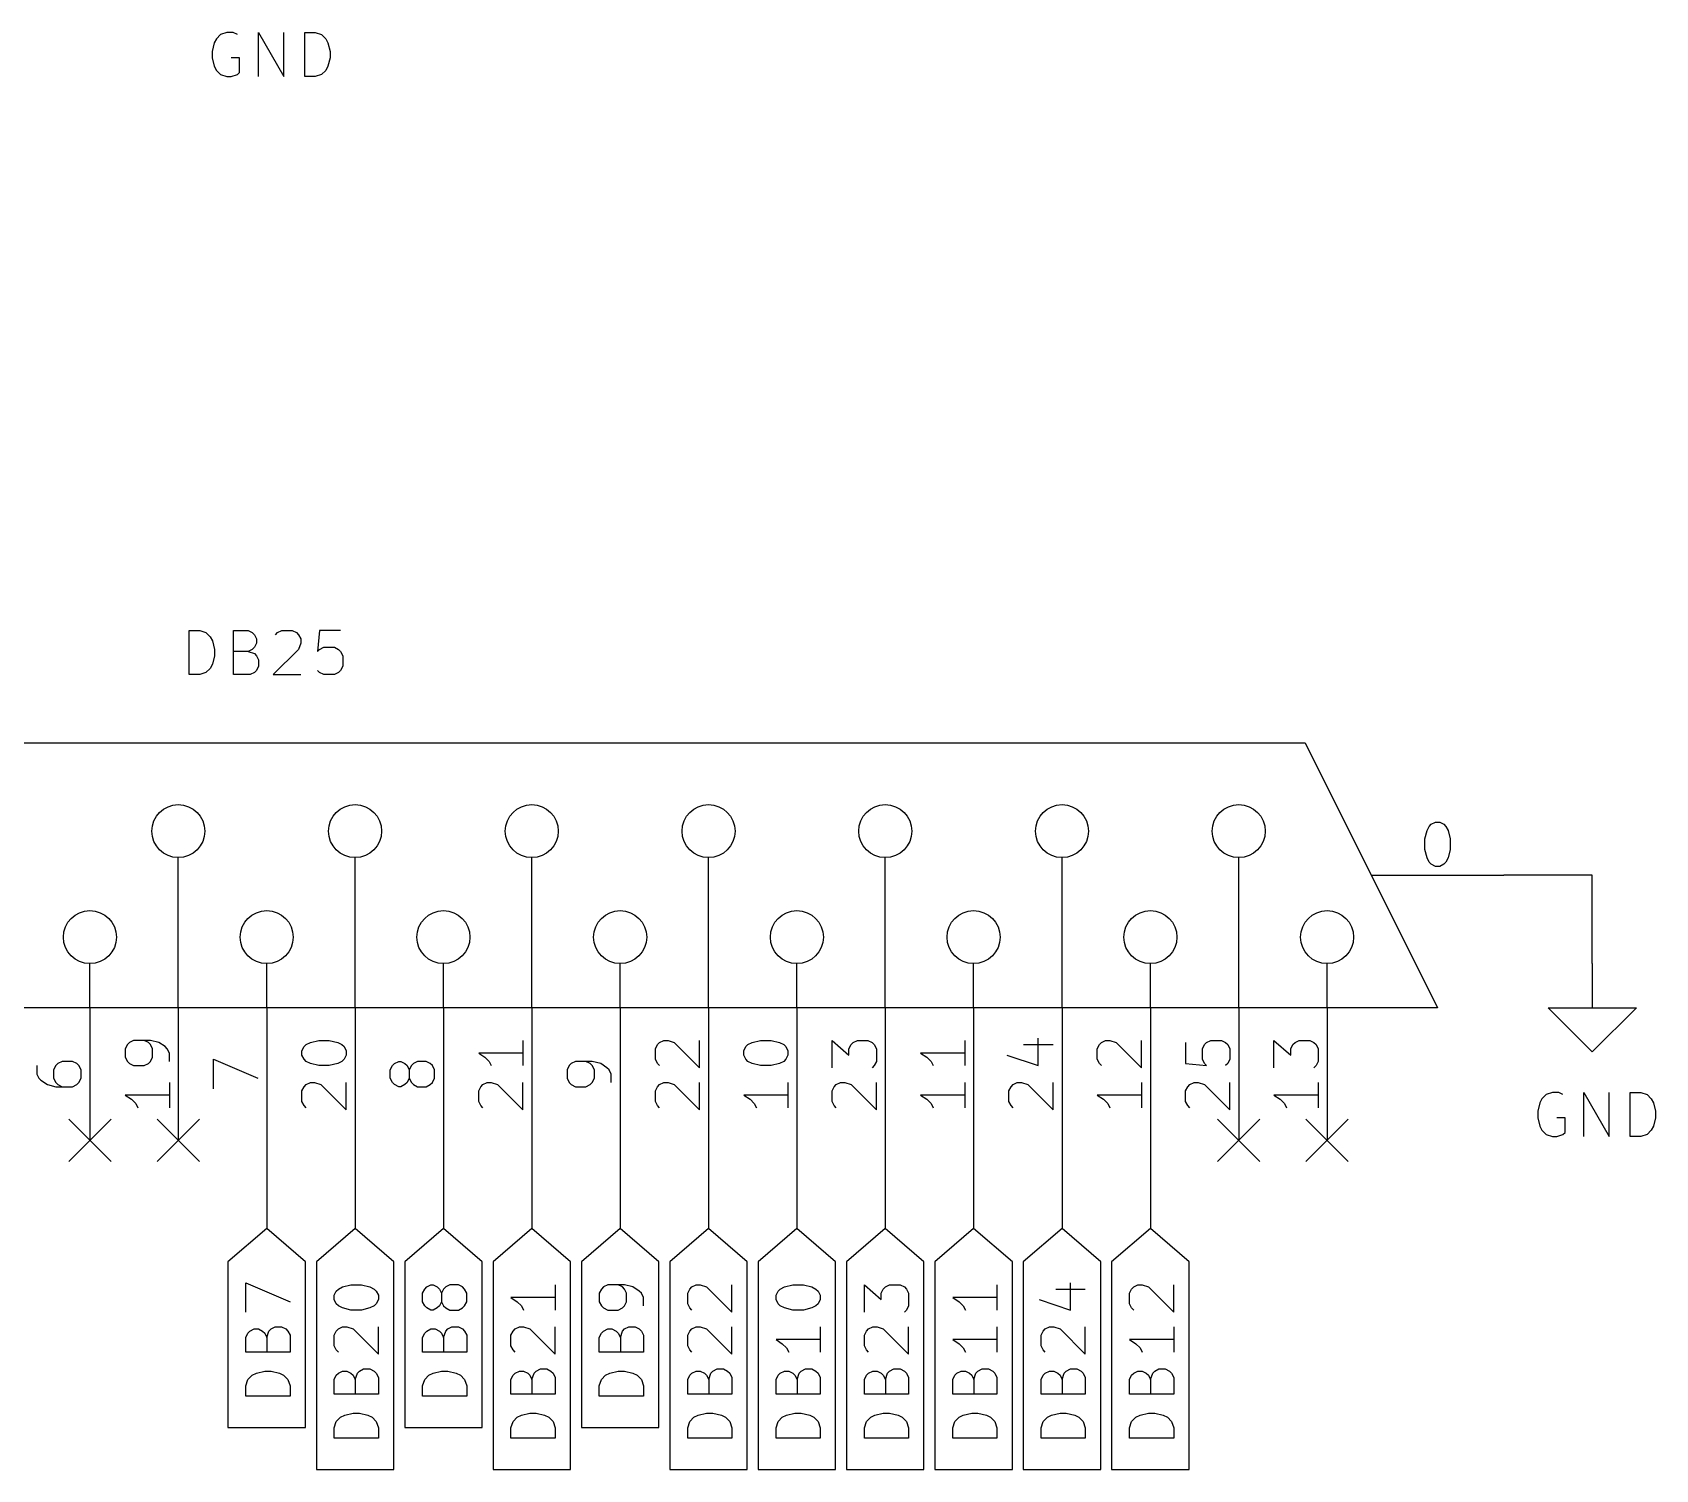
# Model space of a CAD drawing. Extents: x 0.4 to 16.1, y -11.3 to -0.4.
# Drawn here: x 2.185 to 4.022, y -7.973 to -6.346 of the extents above; entities that cross this region are included whole.
import ezdxf

# ---------------------------------------------------------------- set-up
doc = ezdxf.new("R2010")
doc.units = 0
doc.header["$MEASUREMENT"] = 0
for name, color, linetype in [('BLUE2', 5, 'CONTINUOUS'), ('CYAN2', 4, 'CONTINUOUS'), ('GREEN3', 91, 'CONTINUOUS'), ('LYELLOW', 51, 'CONTINUOUS'), ('RED2', 1, 'CONTINUOUS'), ('RED3', 11, 'CONTINUOUS')]:
    doc.layers.add(name, color=color, linetype=linetype)

msp = doc.modelspace()

# ---------------------------------------------------------------- linework, layer by layer
at = {"layer": 'BLUE2', "linetype": 'CONTINUOUS'}
for p, q in [((2.226, -7.576), (2.274, -7.624)), ((2.274, -7.576), (2.226, -7.624)), ((2.326, -7.576), (2.374, -7.624)), ((2.374, -7.576), (2.326, -7.624)), ((3.526, -7.576), (3.574, -7.624)), ((3.574, -7.576), (3.526, -7.624)), ((3.626, -7.576), (3.674, -7.624)), ((3.674, -7.576), (3.626, -7.624))]:
    msp.add_line(p, q, dxfattribs=at)
at = {"layer": 'CYAN2', "linetype": 'CONTINUOUS'}
for p, q in [((2.3931, -6.3529), (2.3907, -6.3577)), ((2.3979, -6.3482), (2.3931, -6.3529)), ((2.405, -6.3458), (2.3979, -6.3482)), ((2.4121, -6.3458), (2.405, -6.3458)), ((2.4169, -6.3482), (2.4121, -6.3458)), ((2.4407, -6.3958), (2.4407, -6.3458)), ((2.4407, -6.3458), (2.4693, -6.3958)), ((2.4693, -6.3958), (2.4693, -6.3458)), ((2.4931, -6.3958), (2.4931, -6.3458)), ((2.4931, -6.3458), (2.505, -6.3458)), ((2.505, -6.3458), (2.5121, -6.3482)), ((2.5121, -6.3482), (2.5169, -6.3529)), ((2.5169, -6.3529), (2.5193, -6.3577)), ((2.3907, -6.3577), (2.3883, -6.3672)), ((2.3883, -6.3672), (2.3883, -6.3744)), ((2.5193, -6.3577), (2.5217, -6.3672)), ((2.5217, -6.3672), (2.5217, -6.3744)), ((2.3883, -6.3744), (2.3907, -6.3839)), ((2.3907, -6.3839), (2.3931, -6.3887)), ((2.3931, -6.3887), (2.3979, -6.3934)), ((2.4193, -6.3744), (2.4098, -6.3744)), ((2.4169, -6.3934), (2.4193, -6.391)), ((2.4193, -6.391), (2.4193, -6.3744)), ((2.5169, -6.3887), (2.5121, -6.3934)), ((2.5193, -6.3839), (2.5169, -6.3887)), ((2.5217, -6.3744), (2.5193, -6.3839)), ((2.3979, -6.3934), (2.405, -6.3958)), ((2.405, -6.3958), (2.4098, -6.3958)), ((2.4098, -6.3958), (2.4169, -6.3934)), ((2.505, -6.3958), (2.4931, -6.3958)), ((2.5121, -6.3934), (2.505, -6.3958)), ((2.3623, -7.0728), (2.3623, -7.0228)), ((2.3623, -7.0228), (2.3742, -7.0228)), ((2.3742, -7.0228), (2.3813, -7.0252)), ((2.3813, -7.0252), (2.3861, -7.0299)), ((2.3861, -7.0299), (2.3885, -7.0347)), ((2.4123, -7.0728), (2.4123, -7.0228)), ((2.4123, -7.0228), (2.429, -7.0228)), ((2.429, -7.0228), (2.4337, -7.0252)), ((2.4337, -7.0252), (2.4361, -7.0276)), ((2.4361, -7.0276), (2.4385, -7.0323)), ((2.4385, -7.0323), (2.4385, -7.0371)), ((2.4599, -7.0276), (2.4623, -7.0252)), ((2.4623, -7.0252), (2.4671, -7.0228)), ((2.4671, -7.0228), (2.479, -7.0228)), ((2.479, -7.0228), (2.4837, -7.0252)), ((2.4837, -7.0252), (2.4861, -7.0276)), ((2.4861, -7.0276), (2.4885, -7.0323)), ((2.4885, -7.0323), (2.4885, -7.0371)), ((2.5099, -7.0228), (2.5075, -7.0466)), ((2.5337, -7.0228), (2.5099, -7.0228)), ((2.3885, -7.0347), (2.3909, -7.0442)), ((2.3909, -7.0514), (2.3885, -7.0609)), ((2.3909, -7.0442), (2.3909, -7.0514)), ((2.429, -7.0466), (2.4123, -7.0466)), ((2.4337, -7.0442), (2.429, -7.0466)), ((2.429, -7.0466), (2.4361, -7.049)), ((2.4361, -7.0418), (2.4337, -7.0442)), ((2.4385, -7.0371), (2.4361, -7.0418)), ((2.4361, -7.049), (2.4385, -7.0514)), ((2.4385, -7.0514), (2.4409, -7.0561)), ((2.4861, -7.0442), (2.4575, -7.0728)), ((2.4885, -7.0371), (2.4861, -7.0442)), ((2.5075, -7.0466), (2.5099, -7.0442)), ((2.5099, -7.0442), (2.5147, -7.0418)), ((2.5147, -7.0418), (2.5266, -7.0418)), ((2.5266, -7.0418), (2.5313, -7.0442)), ((2.5313, -7.0442), (2.5337, -7.0466)), ((2.5337, -7.0466), (2.5361, -7.0514)), ((2.5361, -7.0514), (2.5361, -7.0633)), ((2.3813, -7.0704), (2.3742, -7.0728)), ((2.3861, -7.0657), (2.3813, -7.0704)), ((2.3885, -7.0609), (2.3861, -7.0657)), ((2.4361, -7.0704), (2.4313, -7.0728)), ((2.4385, -7.068), (2.4361, -7.0704)), ((2.4409, -7.0633), (2.4385, -7.068)), ((2.4409, -7.0561), (2.4409, -7.0633)), ((2.5099, -7.0704), (2.5075, -7.068)), ((2.5147, -7.0728), (2.5099, -7.0704)), ((2.5313, -7.0704), (2.5266, -7.0728)), ((2.5337, -7.068), (2.5313, -7.0704)), ((2.5361, -7.0633), (2.5337, -7.068)), ((2.3742, -7.0728), (2.3623, -7.0728)), ((2.4313, -7.0728), (2.4123, -7.0728)), ((2.4575, -7.0728), (2.4885, -7.0728)), ((2.5266, -7.0728), (2.5147, -7.0728)), ((3.8979, -7.5482), (3.8931, -7.5529)), ((3.905, -7.5458), (3.8979, -7.5482)), ((3.9121, -7.5458), (3.905, -7.5458)), ((3.9169, -7.5482), (3.9121, -7.5458)), ((3.9407, -7.5958), (3.9407, -7.5458)), ((3.9407, -7.5458), (3.9693, -7.5958)), ((3.9693, -7.5958), (3.9693, -7.5458)), ((3.9931, -7.5958), (3.9931, -7.5458)), ((3.9931, -7.5458), (4.005, -7.5458)), ((4.005, -7.5458), (4.0121, -7.5482)), ((4.0121, -7.5482), (4.0169, -7.5529)), ((3.8907, -7.5577), (3.8883, -7.5672)), ((3.8883, -7.5672), (3.8883, -7.5744)), ((3.8931, -7.5529), (3.8907, -7.5577)), ((4.0169, -7.5529), (4.0193, -7.5577)), ((4.0193, -7.5577), (4.0217, -7.5672)), ((4.0217, -7.5672), (4.0217, -7.5744)), ((3.8883, -7.5744), (3.8907, -7.5839)), ((3.8907, -7.5839), (3.8931, -7.5887)), ((3.9193, -7.5744), (3.9098, -7.5744)), ((3.9193, -7.591), (3.9193, -7.5744)), ((4.0193, -7.5839), (4.0169, -7.5887)), ((4.0217, -7.5744), (4.0193, -7.5839)), ((3.8931, -7.5887), (3.8979, -7.5934)), ((3.8979, -7.5934), (3.905, -7.5958)), ((3.905, -7.5958), (3.9098, -7.5958)), ((3.9098, -7.5958), (3.9169, -7.5934)), ((3.9169, -7.5934), (3.9193, -7.591)), ((4.005, -7.5958), (3.9931, -7.5958)), ((4.0121, -7.5934), (4.005, -7.5958)), ((4.0169, -7.5887), (4.0121, -7.5934))]:
    msp.add_line(p, q, dxfattribs=at)
at = {"layer": 'GREEN3', "linetype": 'CONTINUOUS'}
for p, q in [((3.95, -7.3), (3.85, -7.3)), ((3.95, -7.4), (3.95, -7.3)), ((2.45, -7.6), (2.45, -7.7)), ((2.55, -7.6), (2.55, -7.7)), ((2.65, -7.6), (2.65, -7.7)), ((2.75, -7.6), (2.75, -7.7)), ((2.85, -7.6), (2.85, -7.7)), ((2.95, -7.6), (2.95, -7.7)), ((3.05, -7.6), (3.05, -7.7)), ((3.15, -7.6), (3.15, -7.7)), ((3.25, -7.6), (3.25, -7.7)), ((3.35, -7.6), (3.35, -7.7)), ((3.45, -7.6), (3.45, -7.7))]:
    msp.add_line(p, q, dxfattribs=at)
at = {"layer": 'LYELLOW', "linetype": 'CONTINUOUS'}
for p, q in [((1.275, -7.15), (3.625, -7.15)), ((3.625, -7.15), (3.775, -7.45)), ((3.775, -7.45), (1.125, -7.45))]:
    msp.add_line(p, q, dxfattribs=at)
at = {"layer": 'RED2', "linetype": 'CONTINUOUS'}
for p, q in [((1.275, -7.15), (3.625, -7.15)), ((3.625, -7.15), (3.775, -7.45)), ((2.35, -7.45), (2.35, -7.28)), ((2.55, -7.45), (2.55, -7.28)), ((2.75, -7.45), (2.75, -7.28)), ((2.95, -7.45), (2.95, -7.28)), ((3.15, -7.45), (3.15, -7.28)), ((3.35, -7.45), (3.35, -7.28)), ((3.55, -7.45), (3.55, -7.28)), ((3.7, -7.3), (3.85, -7.3)), ((2.25, -7.45), (2.25, -7.4)), ((2.45, -7.45), (2.45, -7.4)), ((2.65, -7.45), (2.65, -7.4)), ((2.85, -7.45), (2.85, -7.4)), ((3.05, -7.45), (3.05, -7.4)), ((3.25, -7.45), (3.25, -7.4)), ((3.45, -7.45), (3.45, -7.4)), ((3.65, -7.45), (3.65, -7.4)), ((3.95, -7.4), (3.95, -7.45)), ((3.775, -7.45), (1.125, -7.45)), ((2.25, -7.45), (2.25, -7.6)), ((2.35, -7.45), (2.35, -7.6)), ((2.45, -7.45), (2.45, -7.6)), ((2.55, -7.45), (2.55, -7.6)), ((2.65, -7.45), (2.65, -7.6)), ((2.75, -7.45), (2.75, -7.6)), ((2.85, -7.45), (2.85, -7.6)), ((2.95, -7.45), (2.95, -7.6)), ((3.05, -7.45), (3.05, -7.6)), ((3.15, -7.45), (3.15, -7.6)), ((3.25, -7.45), (3.25, -7.6)), ((3.35, -7.45), (3.35, -7.6)), ((3.45, -7.45), (3.45, -7.6)), ((3.55, -7.45), (3.55, -7.6)), ((3.65, -7.45), (3.65, -7.6)), ((3.95, -7.5), (3.9, -7.45)), ((3.9, -7.45), (3.95, -7.45)), ((3.95, -7.45), (4, -7.45)), ((4, -7.45), (3.95, -7.5)), ((2.45, -7.7), (2.4062, -7.7375)), ((2.4938, -7.7375), (2.45, -7.7)), ((2.55, -7.7), (2.5062, -7.7375)), ((2.5938, -7.7375), (2.55, -7.7)), ((2.65, -7.7), (2.6062, -7.7375)), ((2.6938, -7.7375), (2.65, -7.7)), ((2.75, -7.7), (2.7062, -7.7375)), ((2.7938, -7.7375), (2.75, -7.7)), ((2.85, -7.7), (2.8062, -7.7375)), ((2.8938, -7.7375), (2.85, -7.7)), ((2.95, -7.7), (2.9062, -7.7375)), ((2.9938, -7.7375), (2.95, -7.7)), ((3.05, -7.7), (3.0062, -7.7375)), ((3.0938, -7.7375), (3.05, -7.7)), ((3.15, -7.7), (3.1062, -7.7375)), ((3.1938, -7.7375), (3.15, -7.7)), ((3.25, -7.7), (3.2062, -7.7375)), ((3.2938, -7.7375), (3.25, -7.7)), ((3.35, -7.7), (3.3062, -7.7375)), ((3.3938, -7.7375), (3.35, -7.7)), ((3.45, -7.7), (3.4062, -7.7375)), ((3.4938, -7.7375), (3.45, -7.7)), ((2.4062, -7.7375), (2.4062, -7.9251)), ((2.4938, -7.9251), (2.4938, -7.7375)), ((2.5062, -7.7375), (2.5062, -7.9728)), ((2.5938, -7.9728), (2.5938, -7.7375)), ((2.6062, -7.7375), (2.6062, -7.9251)), ((2.6938, -7.9251), (2.6938, -7.7375)), ((2.7062, -7.7375), (2.7062, -7.9728)), ((2.7938, -7.9728), (2.7938, -7.7375)), ((2.8062, -7.7375), (2.8062, -7.9251)), ((2.8938, -7.9251), (2.8938, -7.7375)), ((2.9062, -7.7375), (2.9062, -7.9728)), ((2.9938, -7.9728), (2.9938, -7.7375)), ((3.0062, -7.7375), (3.0062, -7.9728)), ((3.0938, -7.9728), (3.0938, -7.7375)), ((3.1062, -7.7375), (3.1062, -7.9728)), ((3.1938, -7.9728), (3.1938, -7.7375)), ((3.2062, -7.7375), (3.2062, -7.9728)), ((3.2938, -7.9728), (3.2938, -7.7375)), ((3.3062, -7.7375), (3.3062, -7.9728)), ((3.3938, -7.9728), (3.3938, -7.7375)), ((3.4062, -7.7375), (3.4062, -7.9728)), ((3.4938, -7.9728), (3.4938, -7.7375)), ((2.4264, -7.7946), (2.4264, -7.7613)), ((2.4264, -7.7613), (2.4764, -7.7827)), ((2.5288, -7.7708), (2.5311, -7.7684)), ((2.5311, -7.7684), (2.5359, -7.766)), ((2.5359, -7.766), (2.5454, -7.7636)), ((2.5454, -7.7636), (2.5573, -7.7636)), ((2.5573, -7.7636), (2.5669, -7.766)), ((2.5669, -7.766), (2.5716, -7.7684)), ((2.5716, -7.7684), (2.574, -7.7708)), ((2.6264, -7.7732), (2.6288, -7.7684)), ((2.6288, -7.7684), (2.6311, -7.766)), ((2.6311, -7.766), (2.6359, -7.7636)), ((2.6359, -7.7636), (2.6383, -7.7636)), ((2.6383, -7.7636), (2.643, -7.766)), ((2.643, -7.766), (2.6454, -7.7684)), ((2.6454, -7.7684), (2.6478, -7.7732)), ((2.6502, -7.7684), (2.6478, -7.7732)), ((2.6526, -7.766), (2.6502, -7.7684)), ((2.6573, -7.7636), (2.6526, -7.766)), ((2.6669, -7.7636), (2.6573, -7.7636)), ((2.6716, -7.766), (2.6669, -7.7636)), ((2.674, -7.7684), (2.6716, -7.766)), ((2.6764, -7.7732), (2.674, -7.7684)), ((2.7764, -7.7636), (2.7764, -7.7922)), ((2.8288, -7.7684), (2.8264, -7.7732)), ((2.8311, -7.766), (2.8288, -7.7684)), ((2.8359, -7.7636), (2.8311, -7.766)), ((2.8549, -7.7636), (2.8359, -7.7636)), ((2.8526, -7.766), (2.8478, -7.7636)), ((2.8549, -7.7684), (2.8526, -7.766)), ((2.8645, -7.766), (2.8549, -7.7636)), ((2.8573, -7.7732), (2.8549, -7.7684)), ((2.8716, -7.7708), (2.8645, -7.766)), ((2.9264, -7.7732), (2.9288, -7.7684)), ((2.9288, -7.7684), (2.9311, -7.766)), ((2.9311, -7.766), (2.9359, -7.7636)), ((2.9359, -7.7636), (2.9407, -7.7636)), ((2.9407, -7.7636), (2.9478, -7.766)), ((2.9478, -7.766), (2.9764, -7.7946)), ((2.9764, -7.7946), (2.9764, -7.7636)), ((3.0288, -7.7708), (3.0311, -7.7684)), ((3.0311, -7.7684), (3.0359, -7.766)), ((3.0359, -7.766), (3.0454, -7.7636)), ((3.0454, -7.7636), (3.0573, -7.7636)), ((3.0573, -7.7636), (3.0669, -7.766)), ((3.0669, -7.766), (3.0716, -7.7684)), ((3.0716, -7.7684), (3.074, -7.7708)), ((3.1264, -7.7946), (3.1264, -7.7636)), ((3.1264, -7.7636), (3.1454, -7.7803)), ((3.1454, -7.7732), (3.1478, -7.7684)), ((3.1478, -7.7684), (3.1502, -7.766)), ((3.1502, -7.766), (3.1549, -7.7636)), ((3.1549, -7.7636), (3.1669, -7.7636)), ((3.1669, -7.7636), (3.1716, -7.766)), ((3.1716, -7.766), (3.174, -7.7684)), ((3.174, -7.7684), (3.1764, -7.7732)), ((3.2764, -7.7636), (3.2764, -7.7922)), ((3.343, -7.7684), (3.3764, -7.7684)), ((3.3597, -7.7922), (3.3597, -7.7613)), ((3.4264, -7.7732), (3.4288, -7.7684)), ((3.4288, -7.7684), (3.4311, -7.766)), ((3.4311, -7.766), (3.4359, -7.7636)), ((3.4359, -7.7636), (3.4407, -7.7636)), ((3.4407, -7.7636), (3.4478, -7.766)), ((3.4478, -7.766), (3.4764, -7.7946)), ((3.4764, -7.7946), (3.4764, -7.7636)), ((2.5264, -7.7755), (2.5288, -7.7708)), ((2.5264, -7.7803), (2.5264, -7.7755)), ((2.5288, -7.7851), (2.5264, -7.7803)), ((2.5311, -7.7874), (2.5288, -7.7851)), ((2.5359, -7.7898), (2.5311, -7.7874)), ((2.5716, -7.7874), (2.5669, -7.7898)), ((2.574, -7.7851), (2.5716, -7.7874)), ((2.574, -7.7708), (2.5764, -7.7755)), ((2.5764, -7.7803), (2.574, -7.7851)), ((2.5764, -7.7755), (2.5764, -7.7803)), ((2.6264, -7.7827), (2.6264, -7.7732)), ((2.6288, -7.7874), (2.6264, -7.7827)), ((2.6311, -7.7898), (2.6288, -7.7874)), ((2.6454, -7.7874), (2.643, -7.7898)), ((2.6478, -7.7827), (2.6454, -7.7874)), ((2.6478, -7.7732), (2.6478, -7.7827)), ((2.6478, -7.7827), (2.6502, -7.7874)), ((2.6502, -7.7874), (2.6526, -7.7898)), ((2.6716, -7.7898), (2.674, -7.7874)), ((2.674, -7.7874), (2.6764, -7.7827)), ((2.6764, -7.7827), (2.6764, -7.7732)), ((2.7764, -7.7779), (2.7264, -7.7779)), ((2.7264, -7.7779), (2.7335, -7.7827)), ((2.7335, -7.7827), (2.7383, -7.7874)), ((2.7383, -7.7874), (2.7407, -7.7922)), ((2.8264, -7.7732), (2.8264, -7.7827)), ((2.8264, -7.7827), (2.8288, -7.7874)), ((2.8288, -7.7874), (2.8311, -7.7898)), ((2.8526, -7.7898), (2.8549, -7.7874)), ((2.8549, -7.7874), (2.8573, -7.7827)), ((2.8573, -7.7827), (2.8573, -7.7732)), ((2.874, -7.7732), (2.8716, -7.7708)), ((2.8764, -7.7779), (2.874, -7.7732)), ((2.8764, -7.7874), (2.8764, -7.7779)), ((2.9264, -7.7851), (2.9264, -7.7732)), ((2.9288, -7.7898), (2.9264, -7.7851)), ((3.0264, -7.7755), (3.0288, -7.7708)), ((3.0264, -7.7803), (3.0264, -7.7755)), ((3.0288, -7.7851), (3.0264, -7.7803)), ((3.0311, -7.7874), (3.0288, -7.7851)), ((3.0359, -7.7898), (3.0311, -7.7874)), ((3.0716, -7.7874), (3.0669, -7.7898)), ((3.074, -7.7851), (3.0716, -7.7874)), ((3.074, -7.7708), (3.0764, -7.7755)), ((3.0764, -7.7803), (3.074, -7.7851)), ((3.0764, -7.7755), (3.0764, -7.7803)), ((3.1454, -7.7803), (3.1454, -7.7732)), ((3.1764, -7.7874), (3.174, -7.7922)), ((3.1764, -7.7732), (3.1764, -7.7874)), ((3.2764, -7.7779), (3.2264, -7.7779)), ((3.2264, -7.7779), (3.2335, -7.7827)), ((3.2335, -7.7827), (3.2383, -7.7874)), ((3.2383, -7.7874), (3.2407, -7.7922)), ((3.324, -7.7803), (3.3597, -7.7922)), ((3.4264, -7.7851), (3.4264, -7.7732)), ((3.4288, -7.7898), (3.4264, -7.7851)), ((2.5454, -7.7922), (2.5359, -7.7898)), ((2.5573, -7.7922), (2.5454, -7.7922)), ((2.5669, -7.7898), (2.5573, -7.7922)), ((2.6359, -7.7922), (2.6311, -7.7898)), ((2.6383, -7.7922), (2.6359, -7.7922)), ((2.643, -7.7898), (2.6383, -7.7922)), ((2.6526, -7.7898), (2.6573, -7.7922)), ((2.6573, -7.7922), (2.6669, -7.7922)), ((2.6669, -7.7922), (2.6716, -7.7898)), ((2.8311, -7.7898), (2.8359, -7.7922)), ((2.8359, -7.7922), (2.8478, -7.7922)), ((2.8478, -7.7922), (2.8526, -7.7898)), ((2.9311, -7.7922), (2.9288, -7.7898)), ((3.0454, -7.7922), (3.0359, -7.7898)), ((3.0573, -7.7922), (3.0454, -7.7922)), ((3.0669, -7.7898), (3.0573, -7.7922)), ((3.174, -7.7922), (3.1716, -7.7946)), ((3.4311, -7.7922), (3.4288, -7.7898)), ((2.4264, -7.8232), (2.4288, -7.8184)), ((2.4264, -7.8398), (2.4264, -7.8232)), ((2.4288, -7.8184), (2.4311, -7.816)), ((2.4311, -7.816), (2.4359, -7.8136)), ((2.4359, -7.8136), (2.4407, -7.8136)), ((2.4407, -7.8136), (2.4454, -7.816)), ((2.4454, -7.816), (2.4478, -7.8184)), ((2.4478, -7.8184), (2.4502, -7.8232)), ((2.4502, -7.8232), (2.4526, -7.816)), ((2.4502, -7.8232), (2.4502, -7.8398)), ((2.4526, -7.816), (2.4549, -7.8136)), ((2.4549, -7.8136), (2.4597, -7.8113)), ((2.4597, -7.8113), (2.4669, -7.8113)), ((2.4669, -7.8113), (2.4716, -7.8136)), ((2.4716, -7.8136), (2.474, -7.816)), ((2.474, -7.816), (2.4764, -7.8208)), ((2.4764, -7.8208), (2.4764, -7.8398)), ((2.5264, -7.8208), (2.5288, -7.816)), ((2.5264, -7.8327), (2.5264, -7.8208)), ((2.5288, -7.816), (2.5311, -7.8136)), ((2.5311, -7.8136), (2.5359, -7.8112)), ((2.5359, -7.8112), (2.5407, -7.8112)), ((2.5407, -7.8112), (2.5478, -7.8136)), ((2.5478, -7.8136), (2.5764, -7.8422)), ((2.5764, -7.8422), (2.5764, -7.8112)), ((2.6264, -7.8232), (2.6288, -7.8184)), ((2.6264, -7.8398), (2.6264, -7.8232)), ((2.6288, -7.8184), (2.6311, -7.816)), ((2.6311, -7.816), (2.6359, -7.8136)), ((2.6359, -7.8136), (2.6407, -7.8136)), ((2.6407, -7.8136), (2.6454, -7.816)), ((2.6454, -7.816), (2.6478, -7.8184)), ((2.6478, -7.8184), (2.6502, -7.8232)), ((2.6502, -7.8232), (2.6526, -7.816)), ((2.6502, -7.8232), (2.6502, -7.8398)), ((2.6526, -7.816), (2.6549, -7.8136)), ((2.6549, -7.8136), (2.6597, -7.8113)), ((2.6597, -7.8113), (2.6669, -7.8113)), ((2.6669, -7.8113), (2.6716, -7.8136)), ((2.6716, -7.8136), (2.674, -7.816)), ((2.674, -7.816), (2.6764, -7.8208)), ((2.6764, -7.8208), (2.6764, -7.8398)), ((2.7264, -7.8208), (2.7288, -7.816)), ((2.7264, -7.8327), (2.7264, -7.8208)), ((2.7288, -7.816), (2.7311, -7.8136)), ((2.7311, -7.8136), (2.7359, -7.8112)), ((2.7359, -7.8112), (2.7407, -7.8112)), ((2.7407, -7.8112), (2.7478, -7.8136)), ((2.7478, -7.8136), (2.7764, -7.8422)), ((2.7764, -7.8422), (2.7764, -7.8112)), ((2.8264, -7.8232), (2.8288, -7.8184)), ((2.8264, -7.8398), (2.8264, -7.8232)), ((2.8288, -7.8184), (2.8311, -7.816)), ((2.8311, -7.816), (2.8359, -7.8136)), ((2.8359, -7.8136), (2.8407, -7.8136)), ((2.8407, -7.8136), (2.8454, -7.816)), ((2.8454, -7.816), (2.8478, -7.8184)), ((2.8478, -7.8184), (2.8502, -7.8232)), ((2.8502, -7.8232), (2.8526, -7.816)), ((2.8502, -7.8232), (2.8502, -7.8398)), ((2.8526, -7.816), (2.8549, -7.8136)), ((2.8549, -7.8136), (2.8597, -7.8113)), ((2.8597, -7.8113), (2.8669, -7.8113)), ((2.8669, -7.8113), (2.8716, -7.8136)), ((2.8716, -7.8136), (2.874, -7.816)), ((2.874, -7.816), (2.8764, -7.8208)), ((2.8764, -7.8208), (2.8764, -7.8398)), ((2.9264, -7.8208), (2.9288, -7.816)), ((2.9264, -7.8327), (2.9264, -7.8208)), ((2.9288, -7.816), (2.9311, -7.8136)), ((2.9311, -7.8136), (2.9359, -7.8112)), ((2.9359, -7.8112), (2.9407, -7.8112)), ((2.9407, -7.8112), (2.9478, -7.8136)), ((2.9478, -7.8136), (2.9764, -7.8422)), ((2.9764, -7.8422), (2.9764, -7.8112)), ((3.0764, -7.8112), (3.0764, -7.8398)), ((3.1264, -7.8208), (3.1288, -7.816)), ((3.1264, -7.8327), (3.1264, -7.8208)), ((3.1288, -7.816), (3.1311, -7.8136)), ((3.1311, -7.8136), (3.1359, -7.8112)), ((3.1359, -7.8112), (3.1407, -7.8112)), ((3.1407, -7.8112), (3.1478, -7.8136)), ((3.1478, -7.8136), (3.1764, -7.8422)), ((3.1764, -7.8422), (3.1764, -7.8112)), ((3.2764, -7.8112), (3.2764, -7.8398)), ((3.3264, -7.8208), (3.3288, -7.816)), ((3.3264, -7.8327), (3.3264, -7.8208)), ((3.3288, -7.816), (3.3311, -7.8136)), ((3.3311, -7.8136), (3.3359, -7.8112)), ((3.3359, -7.8112), (3.3407, -7.8112)), ((3.3407, -7.8112), (3.3478, -7.8136)), ((3.3478, -7.8136), (3.3764, -7.8422)), ((3.3764, -7.8422), (3.3764, -7.8112)), ((3.4764, -7.8112), (3.4764, -7.8398)), ((2.4764, -7.8398), (2.4264, -7.8398)), ((2.5288, -7.8374), (2.5264, -7.8327)), ((2.5311, -7.8398), (2.5288, -7.8374)), ((2.6764, -7.8398), (2.6264, -7.8398)), ((2.7288, -7.8374), (2.7264, -7.8327)), ((2.7311, -7.8398), (2.7288, -7.8374)), ((2.8764, -7.8398), (2.8264, -7.8398)), ((2.9288, -7.8374), (2.9264, -7.8327)), ((2.9311, -7.8398), (2.9288, -7.8374)), ((3.0764, -7.8255), (3.0264, -7.8255)), ((3.0264, -7.8255), (3.0335, -7.8303)), ((3.0335, -7.8303), (3.0383, -7.8351)), ((3.0383, -7.8351), (3.0407, -7.8398)), ((3.1288, -7.8374), (3.1264, -7.8327)), ((3.1311, -7.8398), (3.1288, -7.8374)), ((3.2764, -7.8255), (3.2264, -7.8255)), ((3.2264, -7.8255), (3.2335, -7.8303)), ((3.2335, -7.8303), (3.2383, -7.8351)), ((3.2383, -7.8351), (3.2407, -7.8398)), ((3.3288, -7.8374), (3.3264, -7.8327)), ((3.3311, -7.8398), (3.3288, -7.8374)), ((3.4764, -7.8255), (3.4264, -7.8255)), ((3.4264, -7.8255), (3.4335, -7.8303)), ((3.4335, -7.8303), (3.4383, -7.8351)), ((3.4383, -7.8351), (3.4407, -7.8398)), ((2.5549, -7.8612), (2.5597, -7.8589)), ((2.5597, -7.8589), (2.5669, -7.8589)), ((2.5669, -7.8589), (2.5716, -7.8612)), ((2.7549, -7.8612), (2.7597, -7.8589)), ((2.7597, -7.8589), (2.7669, -7.8589)), ((2.7669, -7.8589), (2.7716, -7.8612)), ((2.9549, -7.8612), (2.9597, -7.8589)), ((2.9597, -7.8589), (2.9669, -7.8589)), ((2.9669, -7.8589), (2.9716, -7.8612)), ((3.0549, -7.8612), (3.0597, -7.8589)), ((3.0597, -7.8589), (3.0669, -7.8589)), ((3.0669, -7.8589), (3.0716, -7.8612)), ((3.1549, -7.8612), (3.1597, -7.8589)), ((3.1597, -7.8589), (3.1669, -7.8589)), ((3.1669, -7.8589), (3.1716, -7.8612)), ((3.2549, -7.8612), (3.2597, -7.8589)), ((3.2597, -7.8589), (3.2669, -7.8589)), ((3.2669, -7.8589), (3.2716, -7.8612)), ((3.3549, -7.8612), (3.3597, -7.8589)), ((3.3597, -7.8589), (3.3669, -7.8589)), ((3.3669, -7.8589), (3.3716, -7.8612)), ((3.4549, -7.8612), (3.4597, -7.8589)), ((3.4597, -7.8589), (3.4669, -7.8589)), ((3.4669, -7.8589), (3.4716, -7.8612)), ((2.4264, -7.8779), (2.4288, -7.8708)), ((2.4264, -7.8898), (2.4264, -7.8779)), ((2.4288, -7.8708), (2.4335, -7.866)), ((2.4335, -7.866), (2.4383, -7.8636)), ((2.4383, -7.8636), (2.4478, -7.8613)), ((2.4478, -7.8613), (2.4549, -7.8613)), ((2.4549, -7.8613), (2.4645, -7.8636)), ((2.4645, -7.8636), (2.4692, -7.866)), ((2.4692, -7.866), (2.474, -7.8708)), ((2.474, -7.8708), (2.4764, -7.8779)), ((2.4764, -7.8779), (2.4764, -7.8898)), ((2.5264, -7.8708), (2.5288, -7.866)), ((2.5264, -7.8874), (2.5264, -7.8708)), ((2.5288, -7.866), (2.5311, -7.8636)), ((2.5311, -7.8636), (2.5359, -7.8612)), ((2.5359, -7.8612), (2.5407, -7.8612)), ((2.5407, -7.8612), (2.5454, -7.8636)), ((2.5454, -7.8636), (2.5478, -7.866)), ((2.5478, -7.866), (2.5502, -7.8708)), ((2.5502, -7.8708), (2.5526, -7.8636)), ((2.5502, -7.8708), (2.5502, -7.8874)), ((2.5526, -7.8636), (2.5549, -7.8612)), ((2.5716, -7.8612), (2.574, -7.8636)), ((2.574, -7.8636), (2.5764, -7.8684)), ((2.5764, -7.8684), (2.5764, -7.8874)), ((2.6264, -7.8779), (2.6288, -7.8708)), ((2.6264, -7.8898), (2.6264, -7.8779)), ((2.6288, -7.8708), (2.6335, -7.866)), ((2.6335, -7.866), (2.6383, -7.8636)), ((2.6383, -7.8636), (2.6478, -7.8613)), ((2.6478, -7.8613), (2.6549, -7.8613)), ((2.6549, -7.8613), (2.6645, -7.8636)), ((2.6645, -7.8636), (2.6692, -7.866)), ((2.6692, -7.866), (2.674, -7.8708)), ((2.674, -7.8708), (2.6764, -7.8779)), ((2.6764, -7.8779), (2.6764, -7.8898)), ((2.7264, -7.8708), (2.7288, -7.866)), ((2.7264, -7.8874), (2.7264, -7.8708)), ((2.7288, -7.866), (2.7311, -7.8636)), ((2.7311, -7.8636), (2.7359, -7.8612)), ((2.7359, -7.8612), (2.7407, -7.8612)), ((2.7407, -7.8612), (2.7454, -7.8636)), ((2.7454, -7.8636), (2.7478, -7.866)), ((2.7478, -7.866), (2.7502, -7.8708)), ((2.7502, -7.8708), (2.7526, -7.8636)), ((2.7502, -7.8708), (2.7502, -7.8874)), ((2.7526, -7.8636), (2.7549, -7.8612)), ((2.7716, -7.8612), (2.774, -7.8636)), ((2.774, -7.8636), (2.7764, -7.8684)), ((2.7764, -7.8684), (2.7764, -7.8874)), ((2.8264, -7.8779), (2.8288, -7.8708)), ((2.8264, -7.8898), (2.8264, -7.8779)), ((2.8288, -7.8708), (2.8335, -7.866)), ((2.8335, -7.866), (2.8383, -7.8636)), ((2.8383, -7.8636), (2.8478, -7.8613)), ((2.8478, -7.8613), (2.8549, -7.8613)), ((2.8549, -7.8613), (2.8645, -7.8636)), ((2.8645, -7.8636), (2.8692, -7.866)), ((2.8692, -7.866), (2.874, -7.8708)), ((2.874, -7.8708), (2.8764, -7.8779)), ((2.8764, -7.8779), (2.8764, -7.8898)), ((2.9264, -7.8708), (2.9288, -7.866)), ((2.9264, -7.8874), (2.9264, -7.8708)), ((2.9288, -7.866), (2.9311, -7.8636)), ((2.9311, -7.8636), (2.9359, -7.8612)), ((2.9359, -7.8612), (2.9407, -7.8612)), ((2.9407, -7.8612), (2.9454, -7.8636)), ((2.9454, -7.8636), (2.9478, -7.866)), ((2.9478, -7.866), (2.9502, -7.8708)), ((2.9502, -7.8708), (2.9526, -7.8636)), ((2.9502, -7.8708), (2.9502, -7.8874)), ((2.9526, -7.8636), (2.9549, -7.8612)), ((2.9716, -7.8612), (2.974, -7.8636)), ((2.974, -7.8636), (2.9764, -7.8684)), ((2.9764, -7.8684), (2.9764, -7.8874)), ((3.0264, -7.8708), (3.0288, -7.866)), ((3.0264, -7.8874), (3.0264, -7.8708)), ((3.0288, -7.866), (3.0311, -7.8636)), ((3.0311, -7.8636), (3.0359, -7.8612)), ((3.0359, -7.8612), (3.0407, -7.8612)), ((3.0407, -7.8612), (3.0454, -7.8636)), ((3.0454, -7.8636), (3.0478, -7.866)), ((3.0478, -7.866), (3.0502, -7.8708)), ((3.0502, -7.8708), (3.0526, -7.8636)), ((3.0502, -7.8708), (3.0502, -7.8874)), ((3.0526, -7.8636), (3.0549, -7.8612)), ((3.0716, -7.8612), (3.074, -7.8636)), ((3.074, -7.8636), (3.0764, -7.8684)), ((3.0764, -7.8684), (3.0764, -7.8874)), ((3.1264, -7.8708), (3.1288, -7.866)), ((3.1264, -7.8874), (3.1264, -7.8708)), ((3.1288, -7.866), (3.1311, -7.8636)), ((3.1311, -7.8636), (3.1359, -7.8612)), ((3.1359, -7.8612), (3.1407, -7.8612)), ((3.1407, -7.8612), (3.1454, -7.8636)), ((3.1454, -7.8636), (3.1478, -7.866)), ((3.1478, -7.866), (3.1502, -7.8708)), ((3.1502, -7.8708), (3.1526, -7.8636)), ((3.1502, -7.8708), (3.1502, -7.8874)), ((3.1526, -7.8636), (3.1549, -7.8612)), ((3.1716, -7.8612), (3.174, -7.8636)), ((3.174, -7.8636), (3.1764, -7.8684)), ((3.1764, -7.8684), (3.1764, -7.8874)), ((3.2264, -7.8708), (3.2288, -7.866)), ((3.2264, -7.8874), (3.2264, -7.8708)), ((3.2288, -7.866), (3.2311, -7.8636)), ((3.2311, -7.8636), (3.2359, -7.8612)), ((3.2359, -7.8612), (3.2407, -7.8612)), ((3.2407, -7.8612), (3.2454, -7.8636)), ((3.2454, -7.8636), (3.2478, -7.866)), ((3.2478, -7.866), (3.2502, -7.8708)), ((3.2502, -7.8708), (3.2526, -7.8636)), ((3.2502, -7.8708), (3.2502, -7.8874)), ((3.2526, -7.8636), (3.2549, -7.8612)), ((3.2716, -7.8612), (3.274, -7.8636)), ((3.274, -7.8636), (3.2764, -7.8684)), ((3.2764, -7.8684), (3.2764, -7.8874)), ((3.3264, -7.8708), (3.3288, -7.866)), ((3.3264, -7.8874), (3.3264, -7.8708)), ((3.3288, -7.866), (3.3311, -7.8636)), ((3.3311, -7.8636), (3.3359, -7.8612)), ((3.3359, -7.8612), (3.3407, -7.8612)), ((3.3407, -7.8612), (3.3454, -7.8636)), ((3.3454, -7.8636), (3.3478, -7.866)), ((3.3478, -7.866), (3.3502, -7.8708)), ((3.3502, -7.8708), (3.3526, -7.8636)), ((3.3502, -7.8708), (3.3502, -7.8874)), ((3.3526, -7.8636), (3.3549, -7.8612)), ((3.3716, -7.8612), (3.374, -7.8636)), ((3.374, -7.8636), (3.3764, -7.8684)), ((3.3764, -7.8684), (3.3764, -7.8874)), ((3.4264, -7.8708), (3.4288, -7.866)), ((3.4264, -7.8874), (3.4264, -7.8708)), ((3.4288, -7.866), (3.4311, -7.8636)), ((3.4311, -7.8636), (3.4359, -7.8612)), ((3.4359, -7.8612), (3.4407, -7.8612)), ((3.4407, -7.8612), (3.4454, -7.8636)), ((3.4454, -7.8636), (3.4478, -7.866)), ((3.4478, -7.866), (3.4502, -7.8708)), ((3.4502, -7.8708), (3.4526, -7.8636)), ((3.4502, -7.8708), (3.4502, -7.8874)), ((3.4526, -7.8636), (3.4549, -7.8612)), ((3.4716, -7.8612), (3.474, -7.8636)), ((3.474, -7.8636), (3.4764, -7.8684)), ((3.4764, -7.8684), (3.4764, -7.8874)), ((2.4764, -7.8898), (2.4264, -7.8898)), ((2.5764, -7.8874), (2.5264, -7.8874)), ((2.6764, -7.8898), (2.6264, -7.8898)), ((2.7764, -7.8874), (2.7264, -7.8874)), ((2.8764, -7.8898), (2.8264, -7.8898)), ((2.9764, -7.8874), (2.9264, -7.8874)), ((3.0764, -7.8874), (3.0264, -7.8874)), ((3.1764, -7.8874), (3.1264, -7.8874)), ((3.2764, -7.8874), (3.2264, -7.8874)), ((3.3764, -7.8874), (3.3264, -7.8874)), ((3.4764, -7.8874), (3.4264, -7.8874)), ((2.5288, -7.9184), (2.5335, -7.9136)), ((2.5335, -7.9136), (2.5383, -7.9112)), ((2.5383, -7.9112), (2.5478, -7.9089)), ((2.5478, -7.9089), (2.5549, -7.9089)), ((2.5549, -7.9089), (2.5645, -7.9112)), ((2.5645, -7.9112), (2.5692, -7.9136)), ((2.5692, -7.9136), (2.574, -7.9184)), ((2.7288, -7.9184), (2.7335, -7.9136)), ((2.7335, -7.9136), (2.7383, -7.9112)), ((2.7383, -7.9112), (2.7478, -7.9089)), ((2.7478, -7.9089), (2.7549, -7.9089)), ((2.7549, -7.9089), (2.7645, -7.9112)), ((2.7645, -7.9112), (2.7692, -7.9136)), ((2.7692, -7.9136), (2.774, -7.9184)), ((2.9288, -7.9184), (2.9335, -7.9136)), ((2.9335, -7.9136), (2.9383, -7.9112)), ((2.9383, -7.9112), (2.9478, -7.9089)), ((2.9478, -7.9089), (2.9549, -7.9089)), ((2.9549, -7.9089), (2.9645, -7.9112)), ((2.9645, -7.9112), (2.9692, -7.9136)), ((2.9692, -7.9136), (2.974, -7.9184)), ((3.0288, -7.9184), (3.0335, -7.9136)), ((3.0335, -7.9136), (3.0383, -7.9112)), ((3.0383, -7.9112), (3.0478, -7.9089)), ((3.0478, -7.9089), (3.0549, -7.9089)), ((3.0549, -7.9089), (3.0645, -7.9112)), ((3.0645, -7.9112), (3.0692, -7.9136)), ((3.0692, -7.9136), (3.074, -7.9184)), ((3.1288, -7.9184), (3.1335, -7.9136)), ((3.1335, -7.9136), (3.1383, -7.9112)), ((3.1383, -7.9112), (3.1478, -7.9089)), ((3.1478, -7.9089), (3.1549, -7.9089)), ((3.1549, -7.9089), (3.1645, -7.9112)), ((3.1645, -7.9112), (3.1692, -7.9136)), ((3.1692, -7.9136), (3.174, -7.9184)), ((3.2288, -7.9184), (3.2335, -7.9136)), ((3.2335, -7.9136), (3.2383, -7.9112)), ((3.2383, -7.9112), (3.2478, -7.9089)), ((3.2478, -7.9089), (3.2549, -7.9089)), ((3.2549, -7.9089), (3.2645, -7.9112)), ((3.2645, -7.9112), (3.2692, -7.9136)), ((3.2692, -7.9136), (3.274, -7.9184)), ((3.3288, -7.9184), (3.3335, -7.9136)), ((3.3335, -7.9136), (3.3383, -7.9112)), ((3.3383, -7.9112), (3.3478, -7.9089)), ((3.3478, -7.9089), (3.3549, -7.9089)), ((3.3549, -7.9089), (3.3645, -7.9112)), ((3.3645, -7.9112), (3.3692, -7.9136)), ((3.3692, -7.9136), (3.374, -7.9184)), ((3.4288, -7.9184), (3.4335, -7.9136)), ((3.4335, -7.9136), (3.4383, -7.9112)), ((3.4383, -7.9112), (3.4478, -7.9089)), ((3.4478, -7.9089), (3.4549, -7.9089)), ((3.4549, -7.9089), (3.4645, -7.9112)), ((3.4645, -7.9112), (3.4692, -7.9136)), ((3.4692, -7.9136), (3.474, -7.9184)), ((2.4062, -7.9251), (2.45, -7.9251)), ((2.45, -7.9251), (2.4938, -7.9251)), ((2.5264, -7.9255), (2.5288, -7.9184)), ((2.5264, -7.9374), (2.5264, -7.9255)), ((2.574, -7.9184), (2.5764, -7.9255)), ((2.5764, -7.9255), (2.5764, -7.9374)), ((2.6062, -7.9251), (2.65, -7.9251)), ((2.65, -7.9251), (2.6938, -7.9251)), ((2.7264, -7.9255), (2.7288, -7.9184)), ((2.7264, -7.9374), (2.7264, -7.9255)), ((2.774, -7.9184), (2.7764, -7.9255)), ((2.7764, -7.9255), (2.7764, -7.9374)), ((2.8062, -7.9251), (2.85, -7.9251)), ((2.85, -7.9251), (2.8938, -7.9251)), ((2.9264, -7.9255), (2.9288, -7.9184)), ((2.9264, -7.9374), (2.9264, -7.9255)), ((2.974, -7.9184), (2.9764, -7.9255)), ((2.9764, -7.9255), (2.9764, -7.9374)), ((3.0264, -7.9255), (3.0288, -7.9184)), ((3.0264, -7.9374), (3.0264, -7.9255)), ((3.074, -7.9184), (3.0764, -7.9255)), ((3.0764, -7.9255), (3.0764, -7.9374)), ((3.1264, -7.9255), (3.1288, -7.9184)), ((3.1264, -7.9374), (3.1264, -7.9255)), ((3.174, -7.9184), (3.1764, -7.9255)), ((3.1764, -7.9255), (3.1764, -7.9374)), ((3.2264, -7.9255), (3.2288, -7.9184)), ((3.2264, -7.9374), (3.2264, -7.9255)), ((3.274, -7.9184), (3.2764, -7.9255)), ((3.2764, -7.9255), (3.2764, -7.9374)), ((3.3264, -7.9255), (3.3288, -7.9184)), ((3.3264, -7.9374), (3.3264, -7.9255)), ((3.374, -7.9184), (3.3764, -7.9255)), ((3.3764, -7.9255), (3.3764, -7.9374)), ((3.4264, -7.9255), (3.4288, -7.9184)), ((3.4264, -7.9374), (3.4264, -7.9255)), ((3.474, -7.9184), (3.4764, -7.9255)), ((3.4764, -7.9255), (3.4764, -7.9374)), ((2.5764, -7.9374), (2.5264, -7.9374)), ((2.7764, -7.9374), (2.7264, -7.9374)), ((2.9764, -7.9374), (2.9264, -7.9374)), ((3.0764, -7.9374), (3.0264, -7.9374)), ((3.1764, -7.9374), (3.1264, -7.9374)), ((3.2764, -7.9374), (3.2264, -7.9374)), ((3.3764, -7.9374), (3.3264, -7.9374)), ((3.4764, -7.9374), (3.4264, -7.9374)), ((2.5062, -7.9728), (2.55, -7.9728)), ((2.55, -7.9728), (2.5938, -7.9728)), ((2.7062, -7.9728), (2.75, -7.9728)), ((2.75, -7.9728), (2.7938, -7.9728)), ((2.9062, -7.9728), (2.95, -7.9728)), ((2.95, -7.9728), (2.9938, -7.9728)), ((3.0062, -7.9728), (3.05, -7.9728)), ((3.05, -7.9728), (3.0938, -7.9728)), ((3.1062, -7.9728), (3.15, -7.9728)), ((3.15, -7.9728), (3.1938, -7.9728)), ((3.2062, -7.9728), (3.25, -7.9728)), ((3.25, -7.9728), (3.2938, -7.9728)), ((3.3062, -7.9728), (3.35, -7.9728)), ((3.35, -7.9728), (3.3938, -7.9728)), ((3.4062, -7.9728), (3.45, -7.9728)), ((3.45, -7.9728), (3.4938, -7.9728))]:
    msp.add_line(p, q, dxfattribs=at)
at = {"layer": 'RED2'}
for centre in [(2.35, -7.25), (2.55, -7.25), (2.75, -7.25), (2.95, -7.25), (3.15, -7.25), (3.35, -7.25), (3.55, -7.25), (2.25, -7.37), (2.45, -7.37), (2.65, -7.37), (2.85, -7.37), (3.05, -7.37), (3.25, -7.37), (3.45, -7.37), (3.65, -7.37)]:
    msp.add_circle(centre, 0.03, dxfattribs=at)
at = {"layer": 'RED3', "linetype": 'CONTINUOUS'}
for p, q in [((3.7607, -7.2589), (3.7631, -7.2494)), ((3.7631, -7.2494), (3.7655, -7.2446)), ((3.7655, -7.2446), (3.7679, -7.2423)), ((3.7679, -7.2423), (3.7726, -7.2399)), ((3.7726, -7.2399), (3.7774, -7.2399)), ((3.7774, -7.2399), (3.7821, -7.2423)), ((3.7821, -7.2423), (3.7845, -7.2446)), ((3.7845, -7.2446), (3.7869, -7.2494)), ((3.7869, -7.2494), (3.7893, -7.2589)), ((3.7607, -7.2708), (3.7607, -7.2589)), ((3.7631, -7.2804), (3.7607, -7.2708)), ((3.7893, -7.2708), (3.7869, -7.2804)), ((3.7893, -7.2589), (3.7893, -7.2708)), ((3.7655, -7.2851), (3.7631, -7.2804)), ((3.7679, -7.2875), (3.7655, -7.2851)), ((3.7726, -7.2899), (3.7679, -7.2875)), ((3.7774, -7.2899), (3.7726, -7.2899)), ((3.7821, -7.2875), (3.7774, -7.2899)), ((3.7845, -7.2851), (3.7821, -7.2875)), ((3.7869, -7.2804), (3.7845, -7.2851)), ((2.2923, -7.4917), (2.2899, -7.4964)), ((2.2946, -7.4893), (2.2923, -7.4917)), ((2.2994, -7.4869), (2.2946, -7.4893)), ((2.3184, -7.4869), (2.2994, -7.4869)), ((2.3161, -7.4893), (2.3113, -7.4869)), ((2.3184, -7.4917), (2.3161, -7.4893)), ((2.328, -7.4893), (2.3184, -7.4869)), ((2.3208, -7.4964), (2.3184, -7.4917)), ((2.3351, -7.494), (2.328, -7.4893)), ((2.4923, -7.494), (2.4946, -7.4917)), ((2.4946, -7.4917), (2.4994, -7.4893)), ((2.4994, -7.4893), (2.5089, -7.4869)), ((2.5089, -7.4869), (2.5208, -7.4869)), ((2.5208, -7.4869), (2.5304, -7.4893)), ((2.5304, -7.4893), (2.5351, -7.4917)), ((2.5351, -7.4917), (2.5375, -7.494)), ((2.7399, -7.4869), (2.7399, -7.5155)), ((2.8899, -7.4964), (2.8923, -7.4917)), ((2.8923, -7.4917), (2.8946, -7.4893)), ((2.8946, -7.4893), (2.8994, -7.4869)), ((2.8994, -7.4869), (2.9042, -7.4869)), ((2.9042, -7.4869), (2.9113, -7.4893)), ((2.9113, -7.4893), (2.9399, -7.5179)), ((2.9399, -7.5179), (2.9399, -7.4869)), ((2.9923, -7.494), (2.9946, -7.4917)), ((2.9946, -7.4917), (2.9994, -7.4893)), ((2.9994, -7.4893), (3.0089, -7.4869)), ((3.0089, -7.4869), (3.0208, -7.4869)), ((3.0208, -7.4869), (3.0304, -7.4893)), ((3.0304, -7.4893), (3.0351, -7.4917)), ((3.0351, -7.4917), (3.0375, -7.494)), ((3.0899, -7.5179), (3.0899, -7.4869)), ((3.0899, -7.4869), (3.1089, -7.5036)), ((3.1089, -7.4964), (3.1113, -7.4917)), ((3.1113, -7.4917), (3.1137, -7.4893)), ((3.1137, -7.4893), (3.1184, -7.4869)), ((3.1184, -7.4869), (3.1304, -7.4869)), ((3.1304, -7.4869), (3.1351, -7.4893)), ((3.1351, -7.4893), (3.1375, -7.4917)), ((3.1375, -7.4917), (3.1399, -7.4964)), ((3.2399, -7.4869), (3.2399, -7.5155)), ((3.3065, -7.4917), (3.3399, -7.4917)), ((3.3232, -7.5155), (3.3232, -7.4845)), ((3.3899, -7.4964), (3.3923, -7.4917)), ((3.3923, -7.4917), (3.3946, -7.4893)), ((3.3946, -7.4893), (3.3994, -7.4869)), ((3.3994, -7.4869), (3.4042, -7.4869)), ((3.4042, -7.4869), (3.4113, -7.4893)), ((3.4113, -7.4893), (3.4399, -7.5179)), ((3.4399, -7.5179), (3.4399, -7.4869)), ((3.4899, -7.4893), (3.4899, -7.5131)), ((3.5089, -7.4964), (3.5113, -7.4917)), ((3.5113, -7.4917), (3.5137, -7.4893)), ((3.5137, -7.4893), (3.5184, -7.4869)), ((3.5184, -7.4869), (3.5304, -7.4869)), ((3.5304, -7.4869), (3.5351, -7.4893)), ((3.5351, -7.4893), (3.5375, -7.4917)), ((3.5375, -7.4917), (3.5399, -7.4964)), ((3.5899, -7.5179), (3.5899, -7.4869)), ((3.5899, -7.4869), (3.6089, -7.5036)), ((3.6089, -7.4964), (3.6113, -7.4917)), ((3.6113, -7.4917), (3.6137, -7.4893)), ((3.6137, -7.4893), (3.6184, -7.4869)), ((3.6184, -7.4869), (3.6304, -7.4869)), ((3.6304, -7.4869), (3.6351, -7.4893)), ((3.6351, -7.4893), (3.6375, -7.4917)), ((3.6375, -7.4917), (3.6399, -7.4964)), ((2.2184, -7.5107), (2.2137, -7.5131)), ((2.2304, -7.5107), (2.2184, -7.5107)), ((2.2351, -7.5131), (2.2304, -7.5107)), ((2.2899, -7.4964), (2.2899, -7.5059)), ((2.2899, -7.5059), (2.2923, -7.5107)), ((2.2923, -7.5107), (2.2946, -7.5131)), ((2.3161, -7.5131), (2.3184, -7.5107)), ((2.3184, -7.5107), (2.3208, -7.5059)), ((2.3208, -7.5059), (2.3208, -7.4964)), ((2.3375, -7.4964), (2.3351, -7.494)), ((2.3399, -7.5012), (2.3375, -7.4964)), ((2.3399, -7.5107), (2.3399, -7.5012)), ((2.3899, -7.5417), (2.3899, -7.5083)), ((2.3899, -7.5083), (2.4399, -7.5298)), ((2.4899, -7.4988), (2.4923, -7.494)), ((2.4899, -7.5036), (2.4899, -7.4988)), ((2.4923, -7.5083), (2.4899, -7.5036)), ((2.4946, -7.5107), (2.4923, -7.5083)), ((2.4994, -7.5131), (2.4946, -7.5107)), ((2.5351, -7.5107), (2.5304, -7.5131)), ((2.5375, -7.5083), (2.5351, -7.5107)), ((2.5375, -7.494), (2.5399, -7.4988)), ((2.5399, -7.5036), (2.5375, -7.5083)), ((2.5399, -7.4988), (2.5399, -7.5036)), ((2.5946, -7.5131), (2.5994, -7.5107)), ((2.5994, -7.5107), (2.6018, -7.5107)), ((2.6018, -7.5107), (2.6065, -7.5131)), ((2.6208, -7.5107), (2.6161, -7.5131)), ((2.6304, -7.5107), (2.6208, -7.5107)), ((2.6351, -7.5131), (2.6304, -7.5107)), ((2.7399, -7.5012), (2.6899, -7.5012)), ((2.6899, -7.5012), (2.697, -7.5059)), ((2.697, -7.5059), (2.7018, -7.5107)), ((2.7018, -7.5107), (2.7042, -7.5155)), ((2.7994, -7.5107), (2.7946, -7.5131)), ((2.8184, -7.5107), (2.7994, -7.5107)), ((2.8161, -7.5131), (2.8113, -7.5107)), ((2.828, -7.5131), (2.8184, -7.5107)), ((2.8899, -7.5083), (2.8899, -7.4964)), ((2.8923, -7.5131), (2.8899, -7.5083)), ((2.9899, -7.4988), (2.9923, -7.494)), ((2.9899, -7.5036), (2.9899, -7.4988)), ((2.9923, -7.5083), (2.9899, -7.5036)), ((2.9946, -7.5107), (2.9923, -7.5083)), ((2.9994, -7.5131), (2.9946, -7.5107)), ((3.0351, -7.5107), (3.0304, -7.5131)), ((3.0375, -7.5083), (3.0351, -7.5107)), ((3.0375, -7.494), (3.0399, -7.4988)), ((3.0399, -7.5036), (3.0375, -7.5083)), ((3.0399, -7.4988), (3.0399, -7.5036)), ((3.1089, -7.5036), (3.1089, -7.4964)), ((3.1399, -7.5107), (3.1375, -7.5155)), ((3.1399, -7.4964), (3.1399, -7.5107)), ((3.2399, -7.5012), (3.1899, -7.5012)), ((3.1899, -7.5012), (3.197, -7.5059)), ((3.197, -7.5059), (3.2018, -7.5107)), ((3.2018, -7.5107), (3.2042, -7.5155)), ((3.2875, -7.5036), (3.3232, -7.5155)), ((3.3899, -7.5083), (3.3899, -7.4964)), ((3.3923, -7.5131), (3.3899, -7.5083)), ((3.5089, -7.5083), (3.5089, -7.4964)), ((3.5113, -7.5131), (3.5089, -7.5083)), ((3.5399, -7.5083), (3.5375, -7.5131)), ((3.5399, -7.4964), (3.5399, -7.5083)), ((3.6089, -7.5036), (3.6089, -7.4964)), ((3.6399, -7.5107), (3.6375, -7.5155)), ((3.6399, -7.4964), (3.6399, -7.5107)), ((2.1899, -7.5155), (2.1899, -7.525)), ((2.1899, -7.525), (2.1923, -7.5298)), ((2.1923, -7.5298), (2.1946, -7.5321)), ((2.2113, -7.5155), (2.2089, -7.5202)), ((2.2089, -7.5202), (2.2089, -7.5298)), ((2.2089, -7.5298), (2.2113, -7.5345)), ((2.2137, -7.5131), (2.2113, -7.5155)), ((2.2375, -7.5155), (2.2351, -7.5131)), ((2.2399, -7.5202), (2.2375, -7.5155)), ((2.2375, -7.5345), (2.2399, -7.5298)), ((2.2399, -7.5298), (2.2399, -7.5202)), ((2.2946, -7.5131), (2.2994, -7.5155)), ((2.2994, -7.5155), (2.3113, -7.5155)), ((2.3113, -7.5155), (2.3161, -7.5131)), ((2.5089, -7.5155), (2.4994, -7.5131)), ((2.5208, -7.5155), (2.5089, -7.5155)), ((2.5304, -7.5131), (2.5208, -7.5155)), ((2.5899, -7.5202), (2.5923, -7.5155)), ((2.5899, -7.5298), (2.5899, -7.5202)), ((2.5923, -7.5345), (2.5899, -7.5298)), ((2.5923, -7.5155), (2.5946, -7.5131)), ((2.6065, -7.5131), (2.6089, -7.5155)), ((2.6089, -7.5155), (2.6113, -7.5202)), ((2.6113, -7.5298), (2.6089, -7.5345)), ((2.6137, -7.5155), (2.6113, -7.5202)), ((2.6113, -7.5202), (2.6113, -7.5298)), ((2.6113, -7.5298), (2.6137, -7.5345)), ((2.6161, -7.5131), (2.6137, -7.5155)), ((2.6375, -7.5155), (2.6351, -7.5131)), ((2.6399, -7.5202), (2.6375, -7.5155)), ((2.6375, -7.5345), (2.6399, -7.5298)), ((2.6399, -7.5298), (2.6399, -7.5202)), ((2.7923, -7.5155), (2.7899, -7.5202)), ((2.7899, -7.5202), (2.7899, -7.5298)), ((2.7899, -7.5298), (2.7923, -7.5345)), ((2.7946, -7.5131), (2.7923, -7.5155)), ((2.8184, -7.5155), (2.8161, -7.5131)), ((2.8208, -7.5202), (2.8184, -7.5155)), ((2.8184, -7.5345), (2.8208, -7.5298)), ((2.8208, -7.5298), (2.8208, -7.5202)), ((2.8351, -7.5179), (2.828, -7.5131)), ((2.8375, -7.5202), (2.8351, -7.5179)), ((2.8399, -7.525), (2.8375, -7.5202)), ((2.8399, -7.5345), (2.8399, -7.525)), ((2.8946, -7.5155), (2.8923, -7.5131)), ((3.0089, -7.5155), (2.9994, -7.5131)), ((3.0208, -7.5155), (3.0089, -7.5155)), ((3.0304, -7.5131), (3.0208, -7.5155)), ((3.1375, -7.5155), (3.1351, -7.5179)), ((3.3946, -7.5155), (3.3923, -7.5131)), ((3.4899, -7.5131), (3.5137, -7.5155)), ((3.5137, -7.5155), (3.5113, -7.5131)), ((3.5375, -7.5131), (3.5351, -7.5155)), ((3.6375, -7.5155), (3.6351, -7.5179)), ((2.1946, -7.5321), (2.2018, -7.5369)), ((2.2018, -7.5369), (2.2113, -7.5393)), ((2.2113, -7.5345), (2.2137, -7.5369)), ((2.2113, -7.5393), (2.2304, -7.5393)), ((2.2137, -7.5369), (2.2184, -7.5393)), ((2.2304, -7.5393), (2.2351, -7.5369)), ((2.2351, -7.5369), (2.2375, -7.5345)), ((2.3399, -7.5488), (2.2899, -7.5488)), ((2.2899, -7.5488), (2.297, -7.5536)), ((2.3399, -7.5345), (2.3399, -7.5631)), ((2.4899, -7.544), (2.4923, -7.5393)), ((2.4899, -7.5559), (2.4899, -7.544)), ((2.4923, -7.5393), (2.4946, -7.5369)), ((2.4946, -7.5369), (2.4994, -7.5345)), ((2.4994, -7.5345), (2.5042, -7.5345)), ((2.5042, -7.5345), (2.5113, -7.5369)), ((2.5113, -7.5369), (2.5399, -7.5655)), ((2.5399, -7.5655), (2.5399, -7.5345)), ((2.5946, -7.5369), (2.5923, -7.5345)), ((2.5994, -7.5393), (2.5946, -7.5369)), ((2.6018, -7.5393), (2.5994, -7.5393)), ((2.6065, -7.5369), (2.6018, -7.5393)), ((2.6089, -7.5345), (2.6065, -7.5369)), ((2.6137, -7.5345), (2.6161, -7.5369)), ((2.6161, -7.5369), (2.6208, -7.5393)), ((2.6208, -7.5393), (2.6304, -7.5393)), ((2.6304, -7.5393), (2.6351, -7.5369)), ((2.6351, -7.5369), (2.6375, -7.5345)), ((2.6899, -7.544), (2.6923, -7.5393)), ((2.6899, -7.5559), (2.6899, -7.544)), ((2.6923, -7.5393), (2.6946, -7.5369)), ((2.6946, -7.5369), (2.6994, -7.5345)), ((2.6994, -7.5345), (2.7042, -7.5345)), ((2.7042, -7.5345), (2.7113, -7.5369)), ((2.7113, -7.5369), (2.7399, -7.5655)), ((2.7399, -7.5655), (2.7399, -7.5345)), ((2.7923, -7.5345), (2.7946, -7.5369)), ((2.7946, -7.5369), (2.7994, -7.5393)), ((2.7994, -7.5393), (2.8113, -7.5393)), ((2.8113, -7.5393), (2.8161, -7.5369)), ((2.8161, -7.5369), (2.8184, -7.5345)), ((2.8899, -7.544), (2.8923, -7.5393)), ((2.8899, -7.5559), (2.8899, -7.544)), ((2.8923, -7.5393), (2.8946, -7.5369)), ((2.8946, -7.5369), (2.8994, -7.5345)), ((2.8994, -7.5345), (2.9042, -7.5345)), ((2.9042, -7.5345), (2.9113, -7.5369)), ((2.9113, -7.5369), (2.9399, -7.5655)), ((2.9399, -7.5655), (2.9399, -7.5345)), ((3.0399, -7.5488), (2.9899, -7.5488)), ((2.9899, -7.5488), (2.997, -7.5536)), ((3.0399, -7.5345), (3.0399, -7.5631)), ((3.0899, -7.544), (3.0923, -7.5393)), ((3.0899, -7.5559), (3.0899, -7.544)), ((3.0923, -7.5393), (3.0946, -7.5369)), ((3.0946, -7.5369), (3.0994, -7.5345)), ((3.0994, -7.5345), (3.1042, -7.5345)), ((3.1042, -7.5345), (3.1113, -7.5369)), ((3.1113, -7.5369), (3.1399, -7.5655)), ((3.1399, -7.5655), (3.1399, -7.5345)), ((3.2399, -7.5488), (3.1899, -7.5488)), ((3.1899, -7.5488), (3.197, -7.5536)), ((3.2399, -7.5345), (3.2399, -7.5631)), ((3.2899, -7.544), (3.2923, -7.5393)), ((3.2899, -7.5559), (3.2899, -7.544)), ((3.2923, -7.5393), (3.2946, -7.5369)), ((3.2946, -7.5369), (3.2994, -7.5345)), ((3.2994, -7.5345), (3.3042, -7.5345)), ((3.3042, -7.5345), (3.3113, -7.5369)), ((3.3113, -7.5369), (3.3399, -7.5655)), ((3.3399, -7.5655), (3.3399, -7.5345)), ((3.4399, -7.5488), (3.3899, -7.5488)), ((3.3899, -7.5488), (3.397, -7.5536)), ((3.4399, -7.5345), (3.4399, -7.5631)), ((3.4899, -7.544), (3.4923, -7.5393)), ((3.4899, -7.5559), (3.4899, -7.544)), ((3.4923, -7.5393), (3.4946, -7.5369)), ((3.4946, -7.5369), (3.4994, -7.5345)), ((3.4994, -7.5345), (3.5042, -7.5345)), ((3.5042, -7.5345), (3.5113, -7.5369)), ((3.5113, -7.5369), (3.5399, -7.5655)), ((3.5399, -7.5655), (3.5399, -7.5345)), ((3.6399, -7.5488), (3.5899, -7.5488)), ((3.5899, -7.5488), (3.597, -7.5536)), ((3.6399, -7.5345), (3.6399, -7.5631)), ((2.297, -7.5536), (2.3018, -7.5583)), ((2.3018, -7.5583), (2.3042, -7.5631)), ((2.4923, -7.5607), (2.4899, -7.5559)), ((2.4946, -7.5631), (2.4923, -7.5607)), ((2.6923, -7.5607), (2.6899, -7.5559)), ((2.6946, -7.5631), (2.6923, -7.5607)), ((2.8923, -7.5607), (2.8899, -7.5559)), ((2.8946, -7.5631), (2.8923, -7.5607)), ((2.997, -7.5536), (3.0018, -7.5583)), ((3.0018, -7.5583), (3.0042, -7.5631)), ((3.0923, -7.5607), (3.0899, -7.5559)), ((3.0946, -7.5631), (3.0923, -7.5607)), ((3.197, -7.5536), (3.2018, -7.5583)), ((3.2018, -7.5583), (3.2042, -7.5631)), ((3.2923, -7.5607), (3.2899, -7.5559)), ((3.2946, -7.5631), (3.2923, -7.5607)), ((3.397, -7.5536), (3.4018, -7.5583)), ((3.4018, -7.5583), (3.4042, -7.5631)), ((3.4923, -7.5607), (3.4899, -7.5559)), ((3.4946, -7.5631), (3.4923, -7.5607)), ((3.597, -7.5536), (3.6018, -7.5583)), ((3.6018, -7.5583), (3.6042, -7.5631))]:
    msp.add_line(p, q, dxfattribs=at)

doc.saveas('drawing.dxf')
